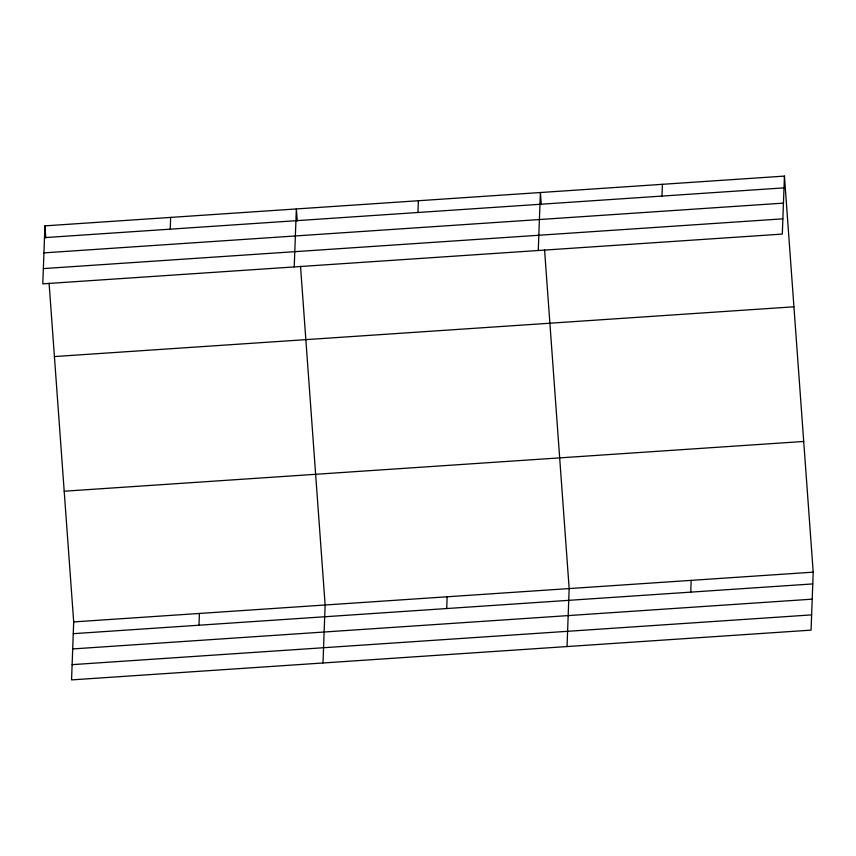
<?xml version="1.0" encoding="UTF-8"?>
<svg xmlns="http://www.w3.org/2000/svg" width="856" height="856" viewBox="0 0 856 856"><rect width="100%" height="100%" fill="white"/><g stroke="black" fill="none" stroke-linecap="round" stroke-linejoin="round"><path stroke-width="1.28" d="M44.929 225.866L42.8 283.85L782.309 234.084L784.438 176.101L44.929 225.866L45.796 237.861M49.092 283.208L73.691 621.916L71.562 679.899L811.071 630.134L813.2 572.15L784.438 176.101M170.216 229.162L170.644 217.403M198.977 625.222L199.405 613.452M294.229 266.933L296.358 208.939L297.235 220.944M323.001 662.983L325.13 604.999L300.52 266.291M417.942 212.491L418.381 200.732M446.714 608.552L447.142 596.782M538.274 250.508L540.393 192.525L541.27 204.52M567.036 646.558L569.165 588.575L544.566 249.866M661.988 196.078L662.416 184.308M690.749 592.127L691.177 580.368M44.491 237.626L784 187.871M43.934 252.873L783.443 203.118M43.356 268.591L782.865 218.836M54.42 356.556L793.929 306.801M64.2 491.216L803.709 441.461M73.691 621.916L813.2 572.15M73.263 633.675L812.772 583.92M72.707 648.934L812.205 599.168M72.129 664.641L811.638 614.886"/></g></svg>
